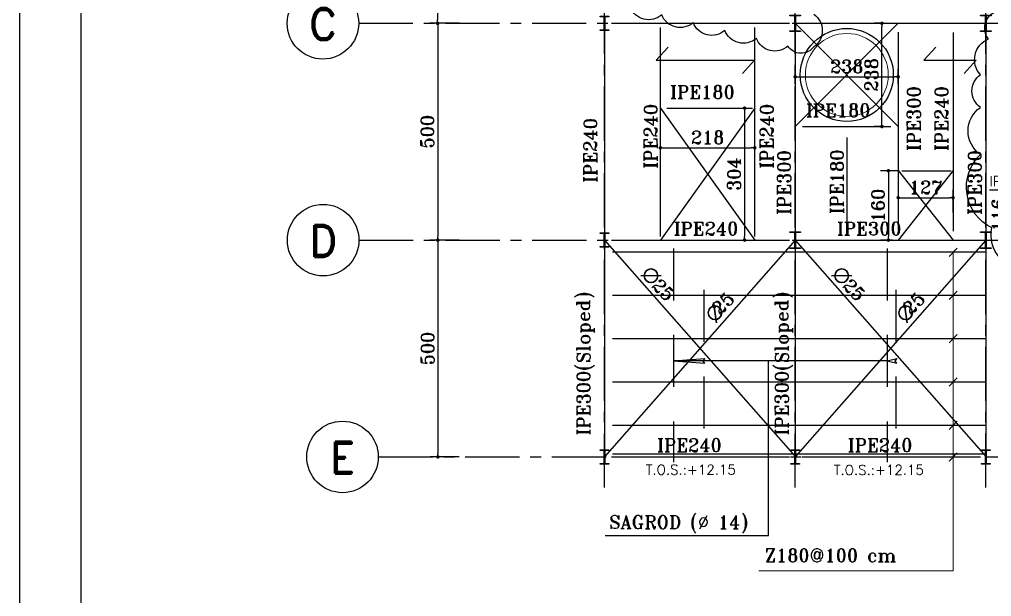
# Model space of a CAD drawing. Header units: inches. Extents: x 460503 to 460688, y 47570 to 48852.
# Drawn here: x 460506.05 to 460528.48, y 48314.93 to 48328.24 of the extents above; entities that cross this region are included whole.
import ezdxf
from ezdxf.enums import TextEntityAlignment as Align

# ---------------------------------------------------------------- set-up
doc = ezdxf.new("R2010")
doc.units = ezdxf.units.IN
doc.header["$MEASUREMENT"] = 0
for name, pattern in [('CENTER', [2, 1.25, -0.25, 0.25, -0.25]), ('chained', [24, 10.909091, -6, 1.090909, -6]), ('DASHDOTX2', [2, 1, -0.5, 0, -0.5]), ('HIDDEN', [0.375, 0.25, -0.125])]:
    doc.linetypes.add(name, pattern=pattern)
for name, color, linetype in [('1', 1, 'Continuous'), ('3', 3, 'HIDDEN'), ('3G', 3, 'Continuous'), ('AA_CUT OUT', 74, 'Continuous'), ('Ax', 1, 'DASHDOTX2'), ('AXE', 1, 'CENTER'), ('DIM', 8, 'Continuous'), ('dim-plan', 1, 'Continuous'), ('DIM1', 1, 'Continuous'), ('lateral brace', 5, 'Continuous'), ('Layer4', 118, 'Continuous'), ('tir', 92, 'Continuous'), ('TIRCHE', 3, 'Continuous'), ('wall', 4, 'Continuous')]:
    doc.layers.add(name, color=color, linetype=linetype)
for name, color, linetype, lineweight in [('2', 2, 'Continuous', 9), ('EQUIPMENT', 142, 'Continuous', 15), ('TEXT', 250, 'Continuous', 30)]:
    doc.layers.add(name, color=color, linetype=linetype, lineweight=lineweight)
doc.styles.add('ROMAND', font='ROMAND.shx')
doc.styles.add('ROMANT', font='romant')
doc.dimstyles.new('1-100', dxfattribs={"dimtxt": 0.3, "dimasz": 0.08, "dimexe": 0.18, "dimexo": 0.0625, "dimgap": 0.09, "dimtad": 1, "dimdec": 0, "dimlfac": 100, "dimdsep": 46, "dimtxsty": 'ROMANT', "dimblk": 'DOT', "dimcen": 0.09, "dimclrd": 1, "dimclre": 1, "dimclrt": 3, "dimadec": 0, "dimazin": 0, "dimtfac": 1, "dimtdec": 0, "dimtix": 1, "dimtofl": 0, "dimtmove": 2, "dimatfit": 3, "dimldrblk": 'DOT', "dimfxl": 1, "dimtolj": 1, "dimarcsym": 0})

# ---------------------------------------------------------------- blocks, each defined once
blk = doc.blocks.new('DOT')
at = {"layer": 'DIM', "color": 0, "linetype": 'ByBlock'}
blk.add_line((-0.5, 0), (-1, 0), dxfattribs=at)
at = {"layer": 'DIM', "color": 0, "linetype": 'ByBlock', "const_width": 0.5}
blk.add_lwpolyline([(-0.25, 0, 1), (0.25, 0, 1)], format="xyb", close=True, dxfattribs=at)
blk = doc.blocks.new('*D237')
at = {"layer": 'Defpoints', "color": 0, "transparency": 16777216}
for p in [(460516.25, 48333.147), (460515.692, 48328.147), (460516.25, 48328.147)]:
    blk.add_point(p, dxfattribs=at)
at = {"layer": 'wall', "color": 1, "lineweight": -2, "transparency": 16777216}
for p, q in [((460516.188, 48333.147), (460515.512, 48333.147)), ((460515.692, 48333.067), (460515.692, 48328.227)), ((460516.188, 48328.147), (460515.512, 48328.147))]:
    blk.add_line(p, q, dxfattribs=at)
at = {"layer": 'wall', "color": 1, "lineweight": -2, "transparency": 16777216, "xscale": 0.08, "yscale": 0.08, "zscale": 0.08}
for p, rotation in [((460515.692, 48333.147), 90), ((460515.692, 48328.147), 270)]:
    blk.add_blockref('DOT', p, dxfattribs=dict(at, rotation=rotation))
at = {"layer": 'wall', "color": 3, "transparency": 16777216, "insert": (460515.452, 48330.647), "char_height": 0.3, "attachment_point": 5, "rotation": 90, "style": 'ROMANT'}
blk.add_mtext('\\A1;500', dxfattribs=at)
blk = doc.blocks.new('_Dot')
at = {"layer": 'DIM', "color": 0, "lineweight": -2}
blk.add_line((-0.5, 0), (-1, 0), dxfattribs=at)
at = {"layer": 'DIM', "color": 0, "const_width": 0.5}
blk.add_lwpolyline([(-0.25, 0, 1), (0.25, 0, 1)], format="xyb", close=True, dxfattribs=at)
blk = doc.blocks.new('*D238')
at = {"layer": 'Defpoints', "color": 0, "transparency": 16777216}
for p in [(460516.25, 48328.147), (460515.697, 48323.147), (460516.25, 48323.147)]:
    blk.add_point(p, dxfattribs=at)
at = {"layer": 'wall', "color": 1, "lineweight": -2, "transparency": 16777216}
for p, q in [((460516.188, 48328.147), (460515.517, 48328.147)), ((460515.697, 48328.067), (460515.697, 48323.227)), ((460516.188, 48323.147), (460515.517, 48323.147))]:
    blk.add_line(p, q, dxfattribs=at)
at = {"layer": 'wall', "color": 1, "lineweight": -2, "transparency": 16777216, "xscale": 0.08, "yscale": 0.08, "zscale": 0.08}
for p, rotation in [((460515.697, 48328.147), 90), ((460515.697, 48323.147), 270)]:
    blk.add_blockref('DOT', p, dxfattribs=dict(at, rotation=rotation))
at = {"layer": 'wall', "color": 3, "transparency": 16777216, "insert": (460515.457, 48325.647), "char_height": 0.3, "attachment_point": 5, "rotation": 90, "style": 'ROMANT'}
blk.add_mtext('\\A1;500', dxfattribs=at)
blk = doc.blocks.new('*D250')
at = {"layer": 'Defpoints', "color": 0, "transparency": 16777216}
for p in [(460526.404, 48324.746), (460526.096, 48323.147), (460526.243, 48323.147)]:
    blk.add_point(p, dxfattribs=at)
at = {"layer": 'wall', "color": 1, "lineweight": -2, "transparency": 16777216}
for p, q in [((460526.341, 48324.746), (460525.916, 48324.746)), ((460526.096, 48324.666), (460526.096, 48323.227)), ((460526.18, 48323.147), (460525.916, 48323.147))]:
    blk.add_line(p, q, dxfattribs=at)
at = {"layer": 'wall', "color": 1, "lineweight": -2, "transparency": 16777216, "xscale": 0.08, "yscale": 0.08, "zscale": 0.08}
for p, rotation in [((460526.096, 48324.746), 90), ((460526.096, 48323.147), 270)]:
    blk.add_blockref('DOT', p, dxfattribs=dict(at, rotation=rotation))
at = {"layer": 'wall', "color": 3, "transparency": 16777216, "insert": (460525.856, 48323.946), "char_height": 0.3, "attachment_point": 5, "rotation": 90, "style": 'ROMANT'}
blk.add_mtext('\\A1;160', dxfattribs=at)
blk = doc.blocks.new('*D251')
at = {"layer": 'Defpoints', "color": 0, "transparency": 16777216}
for p in [(460526.322, 48324.154), (460527.588, 48324.125), (460527.588, 48323.723)]:
    blk.add_point(p, dxfattribs=at)
at = {"layer": 'wall', "color": 1, "lineweight": -2, "transparency": 16777216}
for p, q in [((460527.588, 48323.786), (460527.588, 48324.305)), ((460526.322, 48324.091), (460526.322, 48323.945)), ((460526.402, 48324.125), (460527.508, 48324.125))]:
    blk.add_line(p, q, dxfattribs=at)
at = {"layer": 'wall', "color": 1, "lineweight": -2, "transparency": 16777216, "xscale": 0.08, "yscale": 0.08, "zscale": 0.08, "rotation": 180}
blk.add_blockref('DOT', (460526.322, 48324.125), dxfattribs=at)
at = {"layer": 'wall', "color": 1, "lineweight": -2, "transparency": 16777216, "xscale": 0.08, "yscale": 0.08, "zscale": 0.08}
blk.add_blockref('DOT', (460527.588, 48324.125), dxfattribs=at)
at = {"layer": 'wall', "color": 3, "transparency": 16777216, "insert": (460526.955, 48324.365), "char_height": 0.3, "attachment_point": 5, "style": 'ROMANT'}
blk.add_mtext('\\A1;127', dxfattribs=at)
blk = doc.blocks.new('*D244')
at = {"layer": 'Defpoints', "color": 0, "transparency": 16777216}
for p in [(460526.322, 48326.913), (460523.945, 48326.691), (460526.322, 48326.691)]:
    blk.add_point(p, dxfattribs=at)
at = {"layer": 'wall', "color": 1, "lineweight": -2, "transparency": 16777216}
for p, q in [((460523.945, 48326.753), (460523.945, 48327.093)), ((460526.322, 48326.753), (460526.322, 48327.093)), ((460524.025, 48326.913), (460526.242, 48326.913))]:
    blk.add_line(p, q, dxfattribs=at)
at = {"layer": 'wall', "color": 1, "lineweight": -2, "transparency": 16777216, "xscale": 0.08, "yscale": 0.08, "zscale": 0.08, "rotation": 180}
blk.add_blockref('DOT', (460523.945, 48326.913), dxfattribs=at)
at = {"layer": 'wall', "color": 1, "lineweight": -2, "transparency": 16777216, "xscale": 0.08, "yscale": 0.08, "zscale": 0.08}
blk.add_blockref('DOT', (460526.322, 48326.913), dxfattribs=at)
at = {"layer": 'wall', "color": 3, "transparency": 16777216, "insert": (460525.134, 48327.153), "char_height": 0.3, "attachment_point": 5, "style": 'ROMANT'}
blk.add_mtext('\\A1;238', dxfattribs=at)
blk = doc.blocks.new('*D252')
at = {"layer": 'Defpoints', "color": 0, "transparency": 16777216}
for p in [(460525.945, 48328.147), (460526.057, 48328.147), (460526.057, 48325.766)]:
    blk.add_point(p, dxfattribs=at)
at = {"layer": 'wall', "color": 1, "lineweight": -2, "transparency": 16777216}
for p, q in [((460525.994, 48328.147), (460525.765, 48328.147)), ((460525.945, 48325.846), (460525.945, 48328.067)), ((460525.994, 48325.766), (460525.765, 48325.766))]:
    blk.add_line(p, q, dxfattribs=at)
at = {"layer": 'wall', "color": 1, "lineweight": -2, "transparency": 16777216, "xscale": 0.08, "yscale": 0.08, "zscale": 0.08}
for p, rotation in [((460525.945, 48328.147), 90), ((460525.945, 48325.766), 270)]:
    blk.add_blockref('DOT', p, dxfattribs=dict(at, rotation=rotation))
at = {"layer": 'wall', "color": 3, "transparency": 16777216, "insert": (460525.705, 48326.957), "char_height": 0.3, "attachment_point": 5, "rotation": 90, "style": 'ROMANT'}
blk.add_mtext('\\A1;238', dxfattribs=at)
blk = doc.blocks.new('*D253')
at = {"layer": 'Defpoints', "color": 0, "transparency": 16777216}
for p in [(460520.835, 48325.276), (460523.013, 48325.276), (460523.013, 48325.276)]:
    blk.add_point(p, dxfattribs=at)
at = {"layer": 'wall', "color": 1, "lineweight": -2, "transparency": 16777216}
for p, q in [((460520.835, 48325.338), (460520.835, 48325.456)), ((460523.013, 48325.338), (460523.013, 48325.456)), ((460520.915, 48325.276), (460522.933, 48325.276))]:
    blk.add_line(p, q, dxfattribs=at)
at = {"layer": 'wall', "color": 1, "lineweight": -2, "transparency": 16777216, "xscale": 0.08, "yscale": 0.08, "zscale": 0.08, "rotation": 180}
blk.add_blockref('DOT', (460520.835, 48325.276), dxfattribs=at)
at = {"layer": 'wall', "color": 1, "lineweight": -2, "transparency": 16777216, "xscale": 0.08, "yscale": 0.08, "zscale": 0.08}
blk.add_blockref('DOT', (460523.013, 48325.276), dxfattribs=at)
at = {"layer": 'wall', "color": 3, "transparency": 16777216, "insert": (460521.924, 48325.516), "char_height": 0.3, "attachment_point": 5, "style": 'ROMANT'}
blk.add_mtext('\\A1;218', dxfattribs=at)
blk = doc.blocks.new('*D245')
at = {"layer": 'Defpoints', "color": 0, "transparency": 16777216}
for p in [(460522.729, 48326.191), (460522.645, 48323.147), (460522.777, 48323.147)]:
    blk.add_point(p, dxfattribs=at)
at = {"layer": 'wall', "color": 1, "lineweight": -2, "transparency": 16777216}
for p, q in [((460522.791, 48326.191), (460522.957, 48326.191)), ((460522.777, 48326.111), (460522.777, 48323.227)), ((460522.708, 48323.147), (460522.957, 48323.147))]:
    blk.add_line(p, q, dxfattribs=at)
at = {"layer": 'wall', "color": 1, "lineweight": -2, "transparency": 16777216, "xscale": 0.08, "yscale": 0.08, "zscale": 0.08}
for p, rotation in [((460522.777, 48326.191), 90), ((460522.777, 48323.147), 270)]:
    blk.add_blockref('DOT', p, dxfattribs=dict(at, rotation=rotation))
at = {"layer": 'wall', "color": 3, "transparency": 16777216, "insert": (460522.537, 48324.669), "char_height": 0.3, "attachment_point": 5, "rotation": 90, "style": 'ROMANT'}
blk.add_mtext('\\A1;304', dxfattribs=at)
blk = doc.blocks.new('*D803')
at = {"layer": 'Defpoints', "color": 0, "transparency": 16777216}
for p in [(460529.02, 48324.308), (460528.872, 48323.147), (460529.02, 48323.147)]:
    blk.add_point(p, dxfattribs=at)
at = {"layer": 'wall', "color": 1, "lineweight": -2, "transparency": 16777216}
for p, q in [((460528.957, 48324.308), (460528.692, 48324.308)), ((460528.872, 48324.228), (460528.872, 48323.227)), ((460528.957, 48323.147), (460528.692, 48323.147))]:
    blk.add_line(p, q, dxfattribs=at)
at = {"layer": 'wall', "color": 1, "lineweight": -2, "transparency": 16777216, "xscale": 0.08, "yscale": 0.08, "zscale": 0.08}
for p, rotation in [((460528.872, 48324.308), 90), ((460528.872, 48323.147), 270)]:
    blk.add_blockref('DOT', p, dxfattribs=dict(at, rotation=rotation))
at = {"layer": 'wall', "color": 3, "transparency": 16777216, "insert": (460528.632, 48323.728), "char_height": 0.3, "attachment_point": 5, "rotation": 90, "style": 'ROMANT'}
blk.add_mtext('\\A1;116', dxfattribs=at)
blk = doc.blocks.new('*D849')
at = {"layer": 'Defpoints', "color": 0, "transparency": 16777216}
for p in [(460516.255, 48323.147), (460515.702, 48318.147), (460516.255, 48318.147)]:
    blk.add_point(p, dxfattribs=at)
at = {"layer": 'wall', "color": 1, "lineweight": -2, "transparency": 16777216}
for p, q in [((460516.193, 48323.147), (460515.522, 48323.147)), ((460515.702, 48323.067), (460515.702, 48318.227)), ((460516.193, 48318.147), (460515.522, 48318.147))]:
    blk.add_line(p, q, dxfattribs=at)
at = {"layer": 'wall', "color": 1, "lineweight": -2, "transparency": 16777216, "xscale": 0.08, "yscale": 0.08, "zscale": 0.08}
for p, rotation in [((460515.702, 48323.147), 90), ((460515.702, 48318.147), 270)]:
    blk.add_blockref('DOT', p, dxfattribs=dict(at, rotation=rotation))
at = {"layer": 'wall', "color": 3, "transparency": 16777216, "insert": (460515.462, 48320.647), "char_height": 0.3, "attachment_point": 5, "rotation": 90, "style": 'ROMANT'}
blk.add_mtext('\\A1;500', dxfattribs=at)

msp = doc.modelspace()

# ---------------------------------------------------------------- hatches: boundary and pattern name
for points in [[(460519.53786958, 48327.99663984), (460519.52639335, 48327.99663984, -0.4144144444), (460519.53786958, 48328.00812394)], [(460519.55286958, 48327.99663984), (460519.56434581, 48327.99663984, 0.4144144444), (460519.55286958, 48328.00812394)], [(460523.93786958, 48327.97163984), (460523.92639335, 48327.97163984, -0.4144144444), (460523.93786958, 48327.98312394)], [(460523.95286958, 48327.97163984), (460523.96434581, 48327.97163984, 0.4144144444), (460523.95286958, 48327.98312394)], [(460528.33786957, 48327.97163984), (460528.32639334, 48327.97163984, -0.4144144444), (460528.33786957, 48327.98312394)], [(460528.35286957, 48327.97163984), (460528.3643458, 48327.97163984, 0.4144144444), (460528.35286957, 48327.98312394)], [(460519.53786958, 48323.29667934), (460519.52639335, 48323.29667934, 0.4144144444), (460519.53786958, 48323.28519524)], [(460519.55286958, 48323.29667934), (460519.56434581, 48323.29667934, -0.4144144444), (460519.55286958, 48323.28519524)], [(460523.93786958, 48323.32167934), (460523.92639335, 48323.32167934, 0.4144144444), (460523.93786958, 48323.31019524)], [(460523.95286958, 48323.32167934), (460523.96434581, 48323.32167934, -0.4144144444), (460523.95286958, 48323.31019524)], [(460528.33786957, 48323.32167934), (460528.32639334, 48323.32167934, 0.4144144444), (460528.33786957, 48323.31019524)], [(460528.35286957, 48323.32167934), (460528.3643458, 48323.32167934, -0.4144144444), (460528.35286957, 48323.31019524)], [(460519.53786958, 48322.99663984), (460519.52639335, 48322.99663984, -0.4144144444), (460519.53786958, 48323.00812394)], [(460519.55286958, 48322.99663984), (460519.56434581, 48322.99663984, 0.4144144444), (460519.55286958, 48323.00812394)], [(460523.93786958, 48322.97163984), (460523.92639335, 48322.97163984, -0.4144144444), (460523.93786958, 48322.98312394)], [(460523.95286958, 48322.97163984), (460523.96434581, 48322.97163984, 0.4144144444), (460523.95286958, 48322.98312394)], [(460528.33786957, 48322.97163984), (460528.32639334, 48322.97163984, -0.4144144444), (460528.33786957, 48322.98312394)], [(460528.35286957, 48322.97163984), (460528.3643458, 48322.97163984, 0.4144144444), (460528.35286957, 48322.98312394)], [(460519.53786958, 48318.29667919), (460519.52639335, 48318.29667919, 0.4144144444), (460519.53786958, 48318.28519509)], [(460519.55286958, 48318.29667919), (460519.56434581, 48318.29667919, -0.4144144444), (460519.55286958, 48318.28519509)], [(460523.93786958, 48318.29667919), (460523.92639335, 48318.29667919, 0.4144144444), (460523.93786958, 48318.28519509)], [(460523.95286958, 48318.29667919), (460523.96434581, 48318.29667919, -0.4144144444), (460523.95286958, 48318.28519509)], [(460528.33786957, 48318.29667919), (460528.32639334, 48318.29667919, 0.4144144444), (460528.33786957, 48318.28519509)], [(460528.35286957, 48318.29667919), (460528.3643458, 48318.29667919, -0.4144144444), (460528.35286957, 48318.28519509)], [(460519.53786958, 48317.99663969), (460519.52639335, 48317.99663969, -0.4144144444), (460519.53786958, 48318.00812379)], [(460519.55286958, 48317.99663969), (460519.56434581, 48317.99663969, 0.4144144444), (460519.55286958, 48318.00812379)], [(460523.93786958, 48317.99663969), (460523.92639335, 48317.99663969, -0.4144144444), (460523.93786958, 48318.00812379)], [(460523.95286958, 48317.99663969), (460523.96434581, 48317.99663969, 0.4144144444), (460523.95286958, 48318.00812379)], [(460528.33786957, 48317.99663969), (460528.32639334, 48317.99663969, -0.4144144444), (460528.33786957, 48318.00812379)], [(460528.35286957, 48317.99663969), (460528.3643458, 48317.99663969, 0.4144144444), (460528.35286957, 48318.00812379)]]:
    msp.add_hatch(color=1).paths.add_polyline_path(points)

# ---------------------------------------------------------------- linework, layer by layer
at = {"color": 6}
for p, q in [((460519.54536958, 48327.98167934), (460519.54536958, 48323.31167934)), ((460523.94536958, 48327.98167934), (460523.94536958, 48323.31167934)), ((460528.34536957, 48327.98137729), (460528.34536957, 48323.31137729)), ((460519.54536958, 48322.97316434), (460519.54536958, 48318.30316434)), ((460523.94536958, 48322.97316434), (460523.94536958, 48318.30316434)), ((460528.34536957, 48322.97286229), (460528.34536957, 48318.30286229))]:
    msp.add_line(p, q, dxfattribs=at)
at = {"color": 3}
for p, q in [((460519.70334532, 48328.14667934), (460523.81722543, 48328.14667934)), ((460520.83490129, 48323.23421251), (460520.83490129, 48328.04995101)), ((460523.01313233, 48323.23421251), (460523.01313233, 48328.04995101)), ((460524.10334532, 48328.14667934), (460528.21722543, 48328.14667934)), ((460527.58756771, 48327.9373076), (460527.58756771, 48323.35588433)), ((460520.98295276, 48326.1910812), (460522.93262313, 48326.1910812)), ((460524.11632134, 48325.76965934), (460526.14944393, 48325.76965934)), ((460525.13378286, 48325.51000017), (460525.13378286, 48323.36011974)), ((460526.40391736, 48324.74564869), (460527.5477497, 48324.74564869)), ((460528.43116879, 48324.30837729), (460529.77797117, 48324.30837729)), ((460519.70334532, 48323.14667934), (460523.81722543, 48323.14667934)), ((460524.10334532, 48323.14667934), (460528.21722543, 48323.14667934)), ((460519.70334532, 48318.14667919), (460523.81722542, 48318.14667919)), ((460524.10334532, 48318.14667919), (460528.21722543, 48318.14667919))]:
    msp.add_line(p, q, dxfattribs=at)
at = {"color": 1, "linetype": 'Continuous'}
for p, q in [((460520.73625112, 48327.29559084, -0.00499999), (460521.0129123, 48327.60014087, -0.00499999)), ((460526.91257941, 48327.29559084, -0.00499999), (460527.18924059, 48327.60014087, -0.00499999)), ((460520.73625112, 48327.29559084, -0.00499999), (460523.00486929, 48327.29559084, -0.00499999)), ((460522.72820811, 48326.99104082, -0.00499999), (460523.00486929, 48327.29559084, -0.00499999)), ((460526.91257941, 48327.29559084, -0.00499999), (460528.12448286, 48327.29559084, -0.00499999)), ((460527.84782168, 48326.99104082, -0.00499999), (460528.12448286, 48327.29559084, -0.00499999))]:
    msp.add_line(p, q, dxfattribs=at)
msp.add_lwpolyline([(460524.37570465, 48328.35437595, -0.52056705), (460524.37570465, 48327.60437595, -0.52056705), (460523.77742721, 48327.61947237, -0.52056705), (460523.04955298, 48327.80030132, -0.52056705), (460522.32167875, 48327.98113028, -0.52056705), (460521.59380453, 48328.16195923, -0.52056705), (460520.8659303, 48328.34278818, -0.52056705), (460520.13805607, 48328.52361713, -0.52056705)], format="xyb")
at = {"color": 1}
for points in [[(460528.48130321, 48323.42913102, -0.52056705), (460528.21812581, 48325.11938086, -0.52056705), (460528.21812581, 48325.11938086, -0.52056705), (460528.21812581, 48326.20865229, -0.52056705), (460528.21812581, 48326.20865229, -0.52056705), (460528.21812581, 48326.95987269, -0.52056705), (460528.21812581, 48326.95987269, -0.52056705), (460528.40610339, 48327.78621671, -0.52056705), (460528.40610339, 48327.78621671, -0.52056705), (460528.59408976, 48328.4247517, -0.52056705)], [(460529.34600886, 48322.49010159, -0.52056705), (460528.48130321, 48323.42913102, -0.52056705)]]:
    msp.add_lwpolyline(points, format="xyb", dxfattribs=at)
at = {"color": 6}
msp.add_lwpolyline([(460526.32679631, 48323.37667174), (460526.32679631, 48327.93957583)], dxfattribs=at)
at = {"color": 0, "linetype": 'chained', "ltscale": 10}
msp.add_circle((460525.13552958, 48326.95651934), 1.07303279, dxfattribs=at)
at = {"layer": '1'}
for p, q in [((460521.13622803, 48320.36286521, 0.00000029), (460521.86131289, 48320.41973643, 0.00000029)), ((460521.13622803, 48320.36286521, 0.00000029), (460521.86131289, 48320.30599399, 0.00000029)), ((460521.86131289, 48320.41973643, 0.00000029), (460521.81501767, 48320.36286521, 0.00000029)), ((460521.86131289, 48320.30599399, 0.00000029), (460521.81501767, 48320.36286521, 0.00000029)), ((460526.06476575, 48320.36285584, 0.00000029), (460526.28985061, 48320.41972706, 0.00000029)), ((460526.06476575, 48320.36285584, 0.00000029), (460526.28985061, 48320.41972706, 0.00000029)), ((460526.06476575, 48320.36285584, 0.00000029), (460526.28985061, 48320.30598462, 0.00000029)), ((460526.06476575, 48320.36285584, 0.00000029), (460526.28985061, 48320.30598462, 0.00000029)), ((460526.28985061, 48320.41972706, 0.00000029), (460526.24355539, 48320.36285584, 0.00000029)), ((460526.28985061, 48320.41972706, 0.00000029), (460526.24355539, 48320.36285584, 0.00000029)), ((460526.28985061, 48320.30598462, 0.00000029), (460526.24355539, 48320.36285584, 0.00000029)), ((460526.28985061, 48320.30598462, 0.00000029), (460526.24355539, 48320.36285584, 0.00000029)), ((460519.5607591, 48316.33534789, 0.00000028), (460523.3325864, 48316.33534789, 0.00000028))]:
    msp.add_line(p, q, dxfattribs=at)
msp.add_lwpolyline([(460507.46120186, 48294.2756538), (460588.72955203, 48294.2756538), (460588.72955203, 48350.90865043), (460507.46120186, 48350.90865043)], close=True, dxfattribs=at)
at = {"layer": '3G'}
for points in [[(460519.44536958, 48327.98167934), (460519.44536958, 48327.99667934), (460519.53786958, 48327.99667934), (460519.53786958, 48328.29667934), (460519.44536958, 48328.29667934), (460519.44536958, 48328.31167934), (460519.64536958, 48328.31167934), (460519.64536958, 48328.29667934), (460519.55286958, 48328.29667934), (460519.55286958, 48327.99667934), (460519.64536958, 48327.99667934), (460519.64536958, 48327.98167934)], [(460523.82036958, 48327.95667934), (460523.82036958, 48327.97167934), (460523.93786958, 48327.97167934), (460523.93786958, 48328.32167934), (460523.82036958, 48328.32167934), (460523.82036958, 48328.33667934), (460524.07036958, 48328.33667934), (460524.07036958, 48328.32167934), (460523.95286958, 48328.32167934), (460523.95286958, 48327.97167934), (460524.07036958, 48327.97167934), (460524.07036958, 48327.95667934)], [(460528.22036957, 48327.95667934), (460528.22036957, 48327.97167934), (460528.33786957, 48327.97167934), (460528.33786957, 48328.32167934), (460528.22036957, 48328.32167934), (460528.22036957, 48328.33667934), (460528.47036957, 48328.33667934), (460528.47036957, 48328.32167934), (460528.35286957, 48328.32167934), (460528.35286957, 48327.97167934), (460528.47036957, 48327.97167934), (460528.47036957, 48327.95667934)], [(460519.44536958, 48322.98167934), (460519.44536958, 48322.99667934), (460519.53786958, 48322.99667934), (460519.53786958, 48323.29667934), (460519.44536958, 48323.29667934), (460519.44536958, 48323.31167934), (460519.64536958, 48323.31167934), (460519.64536958, 48323.29667934), (460519.55286958, 48323.29667934), (460519.55286958, 48322.99667934), (460519.64536958, 48322.99667934), (460519.64536958, 48322.98167934)], [(460523.82036958, 48322.95667934), (460523.82036958, 48322.97167934), (460523.93786958, 48322.97167934), (460523.93786958, 48323.32167934), (460523.82036958, 48323.32167934), (460523.82036958, 48323.33667934), (460524.07036958, 48323.33667934), (460524.07036958, 48323.32167934), (460523.95286958, 48323.32167934), (460523.95286958, 48322.97167934), (460524.07036958, 48322.97167934), (460524.07036958, 48322.95667934)], [(460528.22036957, 48322.95667934), (460528.22036957, 48322.97167934), (460528.33786957, 48322.97167934), (460528.33786957, 48323.32167934), (460528.22036957, 48323.32167934), (460528.22036957, 48323.33667934), (460528.47036957, 48323.33667934), (460528.47036957, 48323.32167934), (460528.35286957, 48323.32167934), (460528.35286957, 48322.97167934), (460528.47036957, 48322.97167934), (460528.47036957, 48322.95667934)], [(460519.44536958, 48317.98167919), (460519.44536958, 48317.99667919), (460519.53786958, 48317.99667919), (460519.53786958, 48318.29667919), (460519.44536958, 48318.29667919), (460519.44536958, 48318.31167919), (460519.64536958, 48318.31167919), (460519.64536958, 48318.29667919), (460519.55286958, 48318.29667919), (460519.55286958, 48317.99667919), (460519.64536958, 48317.99667919), (460519.64536958, 48317.98167919)], [(460523.84536958, 48317.98167919), (460523.84536958, 48317.99667919), (460523.93786958, 48317.99667919), (460523.93786958, 48318.29667919), (460523.84536958, 48318.29667919), (460523.84536958, 48318.31167919), (460524.04536958, 48318.31167919), (460524.04536958, 48318.29667919), (460523.95286958, 48318.29667919), (460523.95286958, 48317.99667919), (460524.04536958, 48317.99667919), (460524.04536958, 48317.98167919)], [(460528.24536957, 48317.98167919), (460528.24536957, 48317.99667919), (460528.33786957, 48317.99667919), (460528.33786957, 48318.29667919), (460528.24536957, 48318.29667919), (460528.24536957, 48318.31167919), (460528.44536957, 48318.31167919), (460528.44536957, 48318.29667919), (460528.35286957, 48318.29667919), (460528.35286957, 48317.99667919), (460528.44536957, 48317.99667919), (460528.44536957, 48317.98167919)]]:
    msp.add_lwpolyline(points, close=True, dxfattribs=at)
for centre, start, end in [((460519.53786958, 48327.99664771), 89.842073117, 179.842073117), ((460519.53786958, 48327.99664771), 89.842073117, 179.842073117), ((460519.55286958, 48327.99664771), 0.157926883, 90.157926883), ((460519.55286958, 48327.99664771), 0.157926883, 90.157926883), ((460519.55286958, 48327.99664771), 0.157926883, 90.157926883), ((460523.93786958, 48327.97164771), 89.842073117, 179.842073117), ((460523.93786958, 48327.97164771), 89.842073117, 179.842073117), ((460523.95286958, 48327.97164771), 0.157926883, 90.157926883), ((460523.95286958, 48327.97164771), 0.157926883, 90.157926883), ((460523.95286958, 48327.97164771), 0.157926883, 90.157926883), ((460528.33786957, 48327.97164771), 89.842073117, 179.842073117), ((460528.33786957, 48327.97164771), 89.842073117, 179.842073117), ((460528.35286957, 48327.97164771), 0.157926883, 90.157926883), ((460528.35286957, 48327.97164771), 0.157926883, 90.157926883), ((460528.35286957, 48327.97164771), 0.157926883, 90.157926883), ((460519.53786958, 48323.29667147), 180.157926883, 270.157926883), ((460519.55286958, 48323.29667147), 269.842073117, 359.842073117), ((460519.55286958, 48323.29667147), 269.842073117, 359.842073117), ((460523.93786958, 48323.32167147), 180.157926883, 270.157926883), ((460523.95286958, 48323.32167147), 269.842073117, 359.842073117), ((460523.95286958, 48323.32167147), 269.842073117, 359.842073117), ((460528.33786957, 48323.32167147), 180.157926883, 270.157926883), ((460528.35286957, 48323.32167147), 269.842073117, 359.842073117), ((460528.35286957, 48323.32167147), 269.842073117, 359.842073117), ((460519.53786958, 48322.99664771), 89.842073117, 179.842073117), ((460519.53786958, 48322.99664771), 89.842073117, 179.842073117), ((460519.55286958, 48322.99664771), 0.157926883, 90.157926883), ((460519.55286958, 48322.99664771), 0.157926883, 90.157926883), ((460519.55286958, 48322.99664771), 0.157926883, 90.157926883), ((460523.93786958, 48322.97164771), 89.842073117, 179.842073117), ((460523.93786958, 48322.97164771), 89.842073117, 179.842073117), ((460523.95286958, 48322.97164771), 0.157926883, 90.157926883), ((460523.95286958, 48322.97164771), 0.157926883, 90.157926883), ((460523.95286958, 48322.97164771), 0.157926883, 90.157926883), ((460528.33786957, 48322.97164771), 89.842073117, 179.842073117), ((460528.33786957, 48322.97164771), 89.842073117, 179.842073117), ((460528.35286957, 48322.97164771), 0.157926883, 90.157926883), ((460528.35286957, 48322.97164771), 0.157926883, 90.157926883), ((460528.35286957, 48322.97164771), 0.157926883, 90.157926883), ((460519.53786958, 48318.29667132), 180.157926883, 270.157926883), ((460519.55286958, 48318.29667132), 269.842073117, 359.842073117), ((460519.55286958, 48318.29667132), 269.842073117, 359.842073117), ((460523.93786958, 48318.29667132), 180.157926883, 270.157926883), ((460523.95286958, 48318.29667132), 269.842073117, 359.842073117), ((460523.95286958, 48318.29667132), 269.842073117, 359.842073117), ((460528.33786957, 48318.29667132), 180.157926883, 270.157926883), ((460528.35286957, 48318.29667132), 269.842073117, 359.842073117), ((460528.35286957, 48318.29667132), 269.842073117, 359.842073117), ((460519.53786958, 48317.99664756), 89.842073117, 179.842073117), ((460519.53786958, 48317.99664756), 89.842073117, 179.842073117), ((460519.55286958, 48317.99664756), 0.157926883, 90.157926883), ((460519.55286958, 48317.99664756), 0.157926883, 90.157926883), ((460519.55286958, 48317.99664756), 0.157926883, 90.157926883), ((460523.93786958, 48317.99664756), 89.842073117, 179.842073117), ((460523.93786958, 48317.99664756), 89.842073117, 179.842073117), ((460523.95286958, 48317.99664756), 0.157926883, 90.157926883), ((460523.95286958, 48317.99664756), 0.157926883, 90.157926883), ((460523.95286958, 48317.99664756), 0.157926883, 90.157926883), ((460528.33786957, 48317.99664756), 89.842073117, 179.842073117), ((460528.33786957, 48317.99664756), 89.842073117, 179.842073117), ((460528.35286957, 48317.99664756), 0.157926883, 90.157926883), ((460528.35286957, 48317.99664756), 0.157926883, 90.157926883), ((460528.35286957, 48317.99664756), 0.157926883, 90.157926883)]:
    msp.add_arc(centre, 0.01147623, start, end, dxfattribs=at)
at = {"layer": 'AA_CUT OUT', "linetype": 'Continuous'}
for p, q in [((460526.32219613, 48328.14667934), (460523.94536958, 48325.76635934)), ((460523.94536958, 48328.14667934), (460526.32219613, 48325.76635934)), ((460520.83490129, 48326.1910812), (460523.01313233, 48323.14667934)), ((460523.01313233, 48326.1910812), (460520.83490129, 48323.14667934)), ((460526.32219613, 48324.75151934), (460527.58756771, 48323.14667934)), ((460527.58756771, 48324.75151934), (460526.32219613, 48323.14667934))]:
    msp.add_line(p, q, dxfattribs=at)
at = {"layer": 'Ax', "linetype": 'Continuous', "ltscale": 0.5}
for centre in [(460513.04787725, 48328.14667934), (460513.05282358, 48323.14667934), (460513.50058621, 48318.14667934)]:
    msp.add_circle(centre, 0.825, dxfattribs=at)
at = {"layer": 'AXE'}
for p, q in [((460519.54536958, 48317.4396739), (460519.54536958, 48341.71639824)), ((460523.94536958, 48317.4396739), (460523.94536958, 48341.71639824)), ((460528.34536957, 48317.4396739), (460528.34536957, 48341.71609619)), ((460513.87284391, 48328.14667934), (460544.32637043, 48328.14667934)), ((460513.87782358, 48323.14667934), (460544.3313501, 48323.14667934)), ((460514.33344892, 48318.14667934), (460530.11550985, 48318.14667934))]:
    msp.add_line(p, q, dxfattribs=at)
at = {"layer": 'DIM'}
msp.add_lwpolyline([(460506.04537694, 48292.85982888), (460590.14537694, 48292.85982888), (460590.14537694, 48352.32447535), (460506.04537694, 48352.32447535)], close=True, dxfattribs=at)
at = {"layer": 'dim-plan', "lineweight": 15}
for p, q in [((460527.58987273, 48315.52193777, 0.00000005), (460527.58987273, 48322.87713343, -0.00000001)), ((460523.10444923, 48315.52193777, -0.00000059), (460527.58987273, 48315.52193777, -0.00000051))]:
    msp.add_line(p, q, dxfattribs=at)
at = {"layer": 'DIM1'}
for p, q in [((460526.06462848, 48320.36282115, 0.00000029), (460521.13636982, 48320.3628844, 0.00000029)), ((460523.3325864, 48316.33534789, 0.00000028), (460523.3325864, 48320.36286018, 0.00000028))]:
    msp.add_line(p, q, dxfattribs=at)
at = {"layer": 'EQUIPMENT'}
msp.add_circle((460525.13552958, 48326.95651934), 0.95622951, dxfattribs=at)
at = {"layer": 'lateral brace'}
msp.add_lwpolyline([(460506.04537694, 48292.85982888), (460590.14537694, 48292.85982888), (460590.14537694, 48352.32447535), (460506.04537694, 48352.32447535)], close=True, dxfattribs=at)
at = {"layer": 'Layer4'}
msp.add_lwpolyline([(460590.14537694, 48352.32447535), (460506.04537694, 48352.32447535), (460506.04537694, 48292.85982888), (460590.14537694, 48292.85982888)], close=True, dxfattribs=at)
at = {"layer": 'TEXT', "color": 2}
for p, q in [((460520.38080272, 48322.32384714, -0.00000261), (460520.8555299, 48322.32780407, -0.00000261)), ((460524.78080271, 48322.32384714, -0.00000261), (460525.25552989, 48322.32780407, -0.00000261)), ((460522.12694323, 48321.23626077, -0.00000261), (460522.06266085, 48321.70663224, -0.00000261)), ((460526.52694322, 48321.23626077, -0.00000261), (460526.46266084, 48321.70663224, -0.00000261))]:
    msp.add_line(p, q, dxfattribs=at)
for centre in [(460520.61816631, 48322.3258256, -0.00000261), (460525.0181663, 48322.3258256, -0.00000261), (460522.09480204, 48321.47144651, -0.00000261), (460526.49480203, 48321.47144651, -0.00000261)]:
    msp.add_circle(centre, 0.15737183, dxfattribs=at)
at = {"layer": 'tir', "color": 3}
for p, q in [((460519.54536958, 48323.14667934), (460523.94936958, 48318.14667934)), ((460523.94536958, 48323.14667934), (460519.54536958, 48318.14667934)), ((460523.94536957, 48323.14667934), (460528.34936957, 48318.14667934)), ((460528.34536957, 48323.14667934), (460523.94536957, 48318.14667934)), ((460519.73124016, 48322.87713343), (460528.33786957, 48322.87713343)), ((460521.13636982, 48322.95431439, 0.00000029), (460521.13636982, 48321.75431439, 0.00000029)), ((460526.06476575, 48322.95431439, 0.00000029), (460526.06476575, 48321.75431439, 0.00000029)), ((460521.83636982, 48322.00202495, 0.00000029), (460521.83636982, 48320.80202495, 0.00000029)), ((460526.26476575, 48322.00202495, 0.00000029), (460526.26476575, 48320.80202495, 0.00000029)), ((460519.73124016, 48321.87713343), (460528.33786957, 48321.87713343)), ((460519.73124016, 48320.87713343), (460528.33786957, 48320.87713343)), ((460521.13636982, 48320.96282939, 0.00000029), (460521.13636982, 48319.76282939, 0.00000029)), ((460526.06476575, 48320.96282939, 0.00000029), (460526.06476575, 48319.76282939, 0.00000029)), ((460521.83636982, 48320.00202495, 0.00000029), (460521.83636982, 48318.80202495, 0.00000029)), ((460526.26476575, 48320.00202495, 0.00000029), (460526.26476575, 48318.80202495, 0.00000029)), ((460519.73124016, 48319.87713343), (460528.33786957, 48319.87713343)), ((460519.73124016, 48318.87713343), (460528.33786957, 48318.87713343)), ((460521.13636982, 48318.96282939, 0.00000029), (460521.13636982, 48318.027686, 0.00000029)), ((460526.06476575, 48318.96282939, 0.00000029), (460526.06476575, 48318.027686, 0.00000029)), ((460519.73124016, 48318.22204658), (460528.33786957, 48318.22204658))]:
    msp.add_line(p, q, dxfattribs=at)
at = {"layer": 'TIRCHE', "linetype": 'Continuous'}
for p, q in [((460527.67974556, 48322.96507028), (460527.4999999, 48322.77216659)), ((460527.67974556, 48321.97358528), (460527.4999999, 48321.78068159)), ((460527.67974556, 48320.97358528), (460527.4999999, 48320.78068159)), ((460527.67974556, 48319.97358528), (460527.4999999, 48319.78068159)), ((460527.67974556, 48318.97358528), (460527.4999999, 48318.78068159)), ((460527.67974556, 48318.24313103), (460527.4999999, 48318.05022735))]:
    msp.add_line(p, q, dxfattribs=at)

# ---------------------------------------------------------------- texts
at = {"layer": '2', "lineweight": 20, "style": 'ROMANT'}
for s, p in [('SAGROD (%%C 14)', (460519.65550756, 48316.49277403, 0.00000028)), ('Z180@100 cm', (460523.24791881, 48315.72842308, -0.00000059))]:
    msp.add_text(s, height=0.3, rotation=359.994999367, dxfattribs=at).set_placement(p)
at = {"layer": '3', "color": 3, "style": 'ROMAND'}
for s, p in [('C', (460513.05025289, 48328.12772114, 0.00000001)), ('D', (460513.05519922, 48323.12772114, 0.00000001)), ('E', (460513.50296185, 48318.12772114, 0.00000001))]:
    msp.add_text(s, height=0.7299072, dxfattribs=at).set_placement(p, align=Align.MIDDLE_CENTER)
at = {"layer": 'TEXT', "color": 2, "style": 'ROMANT'}
for s, height, rotation, p in [('IPE180', 0.302224371, 0.081705483, (460521.06027937, 48326.41065058, 0.00000016)), ('IPE300', 0.302224371, 90.081705482, (460526.83584827, 48325.20640813, 0.00000016)), ('IPE240', 0.302224371, 90.081705482, (460527.47451049, 48325.20640813, 0.00000016)), ('IPE240', 0.302224371, 90.081705482, (460520.76498935, 48324.79794351, 0.00000016)), ('IPE240', 0.302224371, 90.081705482, (460523.44318182, 48324.79794351, 0.00000016)), ('IPE180', 0.302224371, 0.081705483, (460524.19364795, 48325.98922872, 0.00000016)), ('IPE240', 0.302224371, 90.081705482, (460519.37301699, 48324.47323784, 0.00000016)), ('IPE300', 0.302224371, 90.081705482, (460523.842077, 48323.73131567, 0.00000016)), ('IPE180', 0.302224371, 90.081705482, (460525.06387091, 48323.74781995, 0.00000016)), ('IPE300', 0.302224371, 90.081705482, (460528.24207698, 48323.73101362, 0.00000016)), ('IPE180', 0.226668279, 0.081705483, (460528.42529193, 48324.39444052, 0.00000012)), ('IPE240', 0.302224371, 0.081705483, (460521.14352873, 48323.26051752, 0.00000016)), ('IPE300', 0.302224371, 0.081705483, (460524.91073499, 48323.26051752, 0.00000016)), ('  25', 0.302224371, 314.603726235, (460520.32263871, 48322.37183989, -0.00000155)), ('  25', 0.302224371, 314.603726235, (460524.7226387, 48322.37183989, -0.00000155)), ('  25', 0.302224371, 45.396273766, (460521.91698059, 48321.10126608, -0.00000155)), ('  25', 0.302224371, 45.396273766, (460526.31698058, 48321.10126608, -0.00000155)), ('IPE300(Sloped)', 0.3022243714, 90.081705482, (460519.2140983, 48318.64414637, 0.00000016)), ('IPE300(Sloped)', 0.3022243714, 90.081705482, (460523.7901169, 48318.64414637, 0.00000016)), ('IPE240', 0.302224371, 0.081705483, (460520.76037108, 48318.26696958, 0.00000016)), ('IPE240', 0.302224371, 0.081705483, (460525.16037107, 48318.26666754, 0.00000016)), ('T.O.S.:+12.15', 0.2266682785, 0.081705483, (460520.49603482, 48317.73691007, 0.00000012)), ('T.O.S.:+12.15', 0.2266682785, 0.081705483, (460524.83481725, 48317.73268247, 0.00000012))]:
    msp.add_text(s, height=height, rotation=rotation, dxfattribs=at).set_placement(p)

# ---------------------------------------------------------------- dimensions: what is measured, and where the dimension line sits
at = {"layer": 'wall'}
dim = msp.add_aligned_dim(p1=(460516.25023718, 48333.14667934), p2=(460516.25023718, 48328.14667934), distance=-0.55789604, dimstyle='1-100', dxfattribs=at)
dim.commit()
dim.dimension.update_dxf_attribs({"geometry": '*D237', "text_midpoint": (460515.45234115, 48330.64667934)})
for base, p1, p2, picture, middle in [((460515.69732081, 48323.14667934), (460516.25023718, 48328.14667934), (460516.25023718, 48323.14667934), '*D238', (460515.45732081, 48325.64667934)), ((460525.94476099, 48328.14667934), (460526.05696578, 48325.76635934), (460526.05696578, 48328.14667934), '*D252', (460525.70476099, 48326.95651934)), ((460522.77710522, 48323.14667934), (460522.72870292, 48326.1910812), (460522.64509958, 48323.14667934), '*D245', (460522.53710522, 48324.66888027)), ((460526.0955728, 48323.14667934), (460526.40391736, 48324.74564869), (460526.24262048, 48323.14667934), '*D250', (460525.8555728, 48323.94616402)), ((460528.87247958, 48323.14667934), (460529.01952725, 48324.30837729), (460529.01952725, 48323.14667934), '*D803', (460528.63247958, 48323.72752831)), ((460515.70226714, 48318.14667934), (460516.25518351, 48323.14667934), (460516.25518351, 48318.14667934), '*D849', (460515.46226714, 48320.64667934))]:
    dim = msp.add_linear_dim(base=base, p1=p1, p2=p2, angle=90, dimstyle='1-100', dxfattribs=at)
    dim.commit()
    dim.dimension.update_dxf_attribs({"geometry": picture, "text_midpoint": middle})
for base, p1, p2, picture, middle in [((460526.32219613, 48326.91284721), (460523.94536958, 48326.69050012), (460526.32219613, 48326.69050012), '*D244', (460525.13378286, 48327.15284721)), ((460523.01313233, 48325.27597365), (460520.83490129, 48325.27597365), (460523.01313233, 48325.27597365), '*D253', (460521.92401681, 48325.51597365)), ((460527.58756771, 48324.12506984), (460526.32219613, 48324.15394607), (460527.58756771, 48323.72318266), '*D251', (460526.95488192, 48324.36506984))]:
    dim = msp.add_linear_dim(base=base, p1=p1, p2=p2, dimstyle='1-100', dxfattribs=at)
    dim.commit()
    dim.dimension.update_dxf_attribs({"geometry": picture, "text_midpoint": middle})

doc.saveas('drawing.dxf')
